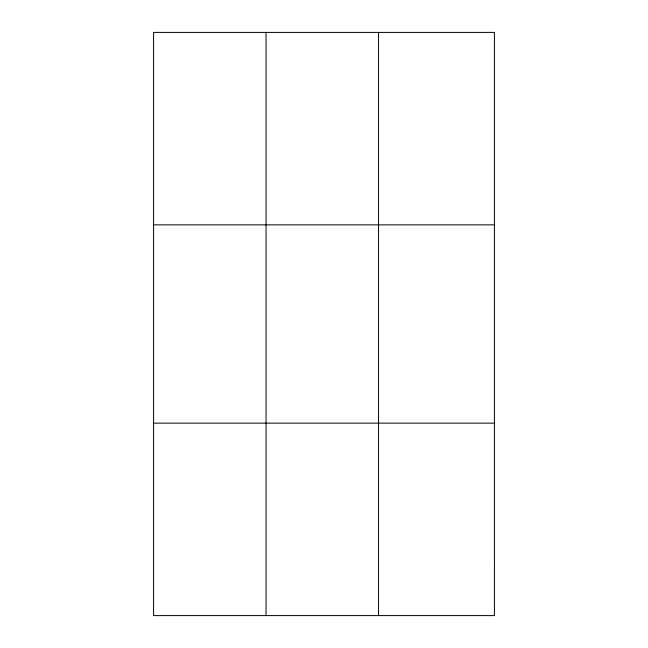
<?xml version="1.0" encoding="UTF-8"?>
<svg xmlns="http://www.w3.org/2000/svg" width="648" height="648" viewBox="0 0 648 648"><rect width="100%" height="100%" fill="white"/><g stroke="black" fill="none" stroke-linecap="round" stroke-linejoin="round"><path stroke-width="0.97" d="M266.053 615.6L266.053 32.4M378.537 615.6L378.537 32.4M153.576 224.856L494.424 224.856M153.576 423.144L494.424 423.144M494.424 567.486L494.424 615.6L153.576 615.6L153.576 32.4L494.424 32.4L494.424 567.486"/></g></svg>
